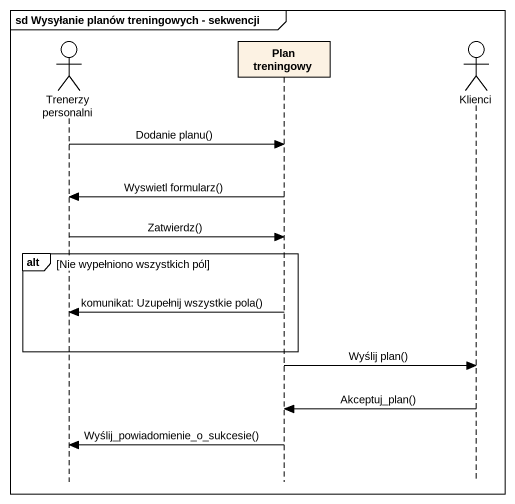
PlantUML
@startuml
mainframe sd Wysyłanie planów treningowych - sekwencji
hide footbox
actor "Trenerzy personalni" as Trenerzy_personalni
participant "Plan treningowy" as Plan_treningowy
actor Klienci

Trenerzy_personalni -> Plan_treningowy : Dodanie planu()
Plan_treningowy -> Trenerzy_personalni : Wyswietl formularz()
Trenerzy_personalni -> Plan_treningowy : Zatwierdz()
alt Nie wypełniono wszystkich pól
  Plan_treningowy -> Trenerzy_personalni : komunikat: Uzupełnij wszystkie pola()
end
Plan_treningowy -> Klienci : Wyślij plan()
Klienci -> Plan_treningowy : Akceptuj_plan()
Plan_treningowy -> Trenerzy_personalni : Wyślij_powiadomienie_o_sukcesie()
@enduml
